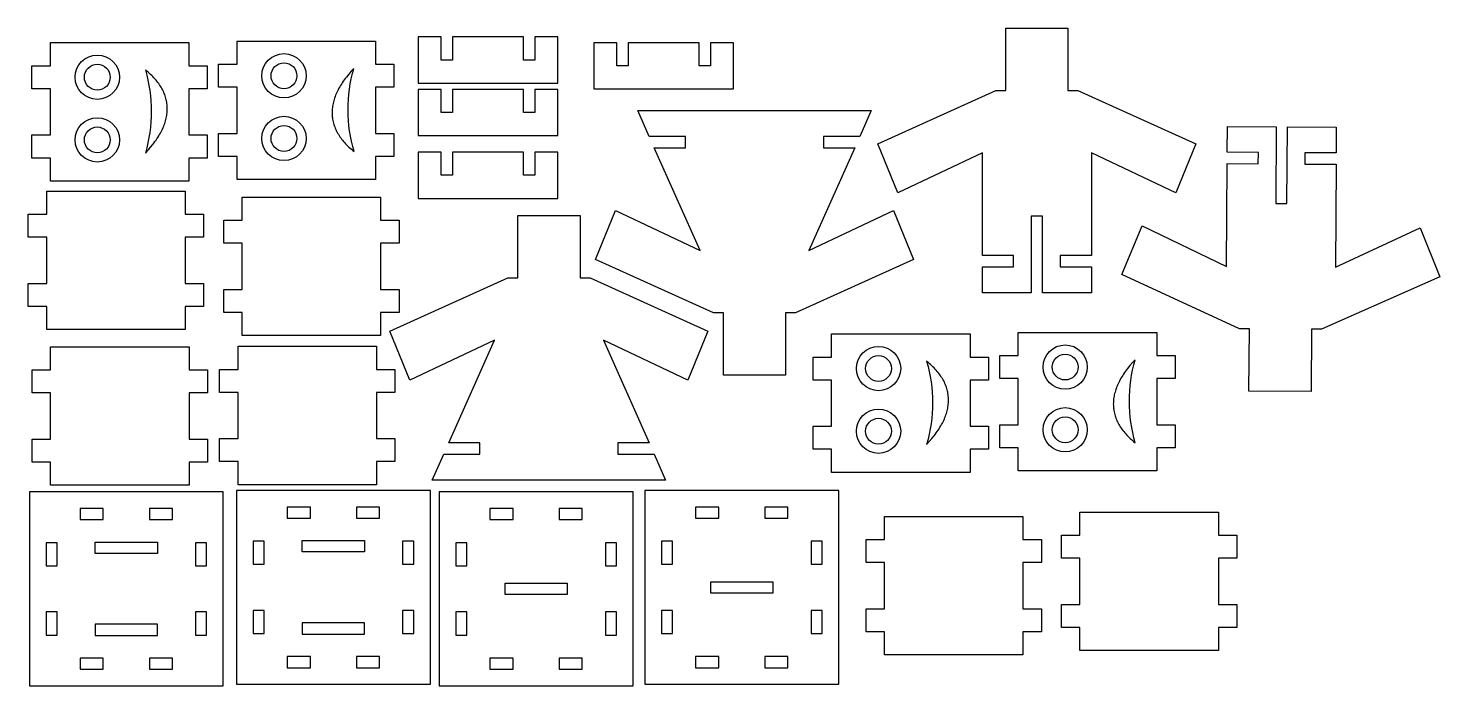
# Model space of a CAD drawing. Header units: millimetres. Extents: x -195 to 111, y -44 to 98.
import ezdxf

# ---------------------------------------------------------------- set-up
doc = ezdxf.new("R2010")
doc.units = ezdxf.units.MM
doc.header["$MEASUREMENT"] = 0
for name, color, linetype, true_color in [('engrave', 1, 'Continuous', 0xff0000), ('tagli esterni', 192, 'Continuous', 0x7d26cd), ('tagli interni', 96, 'Continuous', 0x007f00)]:
    doc.layers.add(name, color=color, linetype=linetype, true_color=true_color)

msp = doc.modelspace()

# ---------------------------------------------------------------- linework, layer by layer
at = {"layer": 'engrave'}
for points in [[(-169.46, 71.26), (-168.89, 71.88), (-168.35, 72.5), (-167.85, 73.11), (-167.62, 73.42), (-167.39, 73.73), (-167.17, 74.04), (-166.96, 74.34), (-166.77, 74.65), (-166.58, 74.95), (-166.4, 75.25), (-166.22, 75.56), (-166.06, 75.86), (-165.91, 76.16), (-165.77, 76.46), (-165.63, 76.76), (-165.51, 77.06), (-165.39, 77.36), (-165.28, 77.65), (-165.19, 77.95), (-165.1, 78.24), (-165.02, 78.54), (-164.95, 78.83), (-164.89, 79.12), (-164.84, 79.42), (-164.8, 79.71), (-164.77, 79.99), (-164.74, 80.28), (-164.73, 80.57), (-164.72, 80.86), (-164.73, 81.14), (-164.74, 81.42), (-164.77, 81.71), (-164.8, 81.99), (-164.84, 82.27), (-164.89, 82.54), (-164.95, 82.82), (-165.02, 83.1), (-165.1, 83.37), (-165.19, 83.65), (-165.28, 83.92), (-165.39, 84.19), (-165.51, 84.46), (-165.63, 84.72), (-165.77, 84.99), (-165.91, 85.25), (-166.06, 85.52), (-166.22, 85.78), (-166.4, 86.04), (-166.58, 86.3), (-166.77, 86.55), (-166.96, 86.81), (-167.17, 87.06), (-167.39, 87.32), (-167.62, 87.57), (-167.85, 87.81), (-168.1, 88.06), (-168.35, 88.31), (-168.62, 88.55), (-168.89, 88.79), (-169.17, 89.03), (-169.46, 89.27, -0.140361)], [(-124.31, 89.59), (-124.88, 88.97), (-125.41, 88.35), (-125.91, 87.73), (-126.15, 87.42), (-126.37, 87.11), (-126.59, 86.81), (-126.8, 86.5), (-126.99, 86.19), (-127.18, 85.89), (-127.36, 85.59), (-127.53, 85.28), (-127.69, 84.98), (-127.85, 84.68), (-127.99, 84.38), (-128.12, 84.08), (-128.25, 83.78), (-128.36, 83.48), (-128.47, 83.18), (-128.56, 82.89), (-128.65, 82.59), (-128.73, 82.3), (-128.79, 82), (-128.85, 81.71), (-128.9, 81.42), (-128.95, 81.13), (-128.98, 80.84), (-129, 80.55), (-129.01, 80.26), (-129.02, 79.98), (-129.01, 79.69), (-129, 79.41), (-128.97, 79.13), (-128.94, 78.85), (-128.9, 78.57), (-128.84, 78.29), (-128.78, 78.01), (-128.71, 77.74), (-128.63, 77.46), (-128.54, 77.19), (-128.45, 76.92), (-128.34, 76.65), (-128.22, 76.38), (-128.1, 76.11), (-127.96, 75.85), (-127.82, 75.58), (-127.66, 75.32), (-127.5, 75.06), (-127.33, 74.8), (-127.15, 74.54), (-126.96, 74.29), (-126.76, 74.03), (-126.55, 73.78), (-126.33, 73.53), (-126.1, 73.28), (-125.87, 73.03), (-125.62, 72.78), (-125.36, 72.54), (-125.1, 72.3), (-124.83, 72.06), (-124.54, 71.82), (-124.25, 71.58, -0.140361)], [(-0.19, 8.13), (0.38, 8.75), (0.92, 9.37), (1.42, 9.99), (1.65, 10.29), (1.88, 10.6), (2.1, 10.91), (2.3, 11.21), (2.5, 11.52), (2.69, 11.82), (2.87, 12.12), (3.05, 12.43), (3.21, 12.73), (3.36, 13.03), (3.5, 13.33), (3.64, 13.63), (3.76, 13.93), (3.88, 14.23), (3.99, 14.52), (4.08, 14.82), (4.17, 15.12), (4.25, 15.41), (4.32, 15.7), (4.38, 16), (4.43, 16.29), (4.47, 16.58), (4.5, 16.87), (4.53, 17.15), (4.54, 17.44), (4.55, 17.73), (4.54, 18.01), (4.53, 18.29), (4.5, 18.58), (4.47, 18.86), (4.43, 19.14), (4.38, 19.42), (4.32, 19.69), (4.25, 19.97), (4.17, 20.24), (4.08, 20.52), (3.99, 20.79), (3.88, 21.06), (3.76, 21.33), (3.64, 21.59), (3.5, 21.86), (3.36, 22.13), (3.21, 22.39), (3.05, 22.65), (2.87, 22.91), (2.69, 23.17), (2.5, 23.43), (2.3, 23.68), (2.1, 23.93), (1.88, 24.19), (1.65, 24.44), (1.42, 24.69), (1.17, 24.93), (0.92, 25.18), (0.65, 25.42), (0.38, 25.66), (0.1, 25.9), (-0.19, 26.14, -0.140361)], [(44.96, 26.46), (44.39, 25.84), (43.86, 25.22), (43.36, 24.6), (43.12, 24.29), (42.9, 23.98), (42.68, 23.68), (42.47, 23.37), (42.28, 23.07), (42.09, 22.76), (41.91, 22.46), (41.74, 22.15), (41.58, 21.85), (41.42, 21.55), (41.28, 21.25), (41.15, 20.95), (41.02, 20.65), (40.91, 20.35), (40.8, 20.05), (40.71, 19.76), (40.62, 19.46), (40.54, 19.17), (40.47, 18.87), (40.41, 18.58), (40.36, 18.29), (40.32, 18), (40.29, 17.71), (40.27, 17.42), (40.26, 17.14), (40.25, 16.85), (40.26, 16.57), (40.27, 16.28), (40.3, 16), (40.33, 15.72), (40.37, 15.44), (40.43, 15.16), (40.49, 14.88), (40.56, 14.61), (40.64, 14.33), (40.73, 14.06), (40.82, 13.79), (40.93, 13.52), (41.05, 13.25), (41.17, 12.98), (41.31, 12.72), (41.45, 12.45), (41.61, 12.19), (41.77, 11.93), (41.94, 11.67), (42.12, 11.41), (42.31, 11.16), (42.51, 10.9), (42.72, 10.65), (42.94, 10.4), (43.17, 10.15), (43.4, 9.9), (43.65, 9.66), (43.91, 9.41), (44.17, 9.17), (44.44, 8.93), (44.73, 8.69), (45.02, 8.45, -0.140361)]]:
    msp.add_lwpolyline(points, format="xyb", close=True, dxfattribs=at)
for centre in [(-179.89, 87.69), (-139.44, 88), (-179.89, 74.1), (-139.44, 74.42), (-10.62, 24.56), (29.82, 24.88), (-10.62, 10.97), (29.82, 11.29)]:
    msp.add_circle(centre, 4.8, dxfattribs=at)
at = {"layer": 'tagli esterni'}
for points in [[(58.12, 73.26), (53.79, 62.66), (35.49, 71.33), (35.49, 49.03), (28.73, 49.03), (28.73, 46.58), (35.49, 46.58), (35.49, 40.99), (24.91, 40.99), (24.91, 57.61), (22.46, 57.61), (22.46, 40.99), (11.89, 40.99), (11.89, 46.58), (18.64, 46.58), (18.64, 49.03), (11.89, 49.03), (11.89, 71.33), (-6.41, 62.66), (-10.75, 73.26), (14.78, 84.82), (16.94, 84.82), (16.94, 98.3), (30.43, 98.3), (30.43, 84.82), (32.6, 84.82)], [(-190.06, 65.18), (-190.06, 70.18), (-194.06, 70.18), (-194.06, 75.18), (-190.06, 75.18), (-190.06, 85.18), (-194.06, 85.18), (-194.06, 90.18), (-190.06, 90.18), (-190.06, 95.18), (-160.06, 95.18), (-160.06, 90.18), (-156.06, 90.18), (-156.06, 85.18), (-160.06, 85.18), (-160.06, 75.18), (-156.06, 75.18), (-156.06, 70.18), (-160.06, 70.18), (-160.06, 65.18)], [(-149.62, 65.5), (-149.62, 70.5), (-153.62, 70.5), (-153.62, 75.5), (-149.62, 75.5), (-149.62, 85.5), (-153.62, 85.5), (-153.62, 90.5), (-149.62, 90.5), (-149.62, 95.5), (-119.62, 95.5), (-119.62, 90.5), (-115.62, 90.5), (-115.62, 85.5), (-119.62, 85.5), (-119.62, 75.5), (-115.62, 75.5), (-115.62, 70.5), (-119.62, 70.5), (-119.62, 65.5)], [(-105.37, 96.41), (-110.37, 96.41), (-110.37, 86.41), (-80.12, 86.41), (-80.12, 96.41), (-85.12, 96.41), (-85.12, 91.41), (-87.57, 91.41), (-87.57, 96.41), (-102.92, 96.41), (-102.92, 91.41), (-105.37, 91.41)], [(-67.31, 95.14), (-72.31, 95.14), (-72.31, 85.14), (-42.06, 85.14), (-42.06, 95.14), (-47.06, 95.14), (-47.06, 90.14), (-49.51, 90.14), (-49.51, 95.14), (-64.86, 95.14), (-64.86, 90.14), (-67.31, 90.14)], [(-105.37, 85.03), (-110.37, 85.03), (-110.37, 75.03), (-80.12, 75.03), (-80.12, 85.03), (-85.12, 85.03), (-85.12, 80.03), (-87.57, 80.03), (-87.57, 85.03), (-102.92, 85.03), (-102.92, 80.03), (-105.37, 80.03)], [(42.12, 44.9), (46.52, 55.47), (64.76, 46.68), (64.91, 68.98), (71.66, 68.94), (71.68, 71.39), (64.92, 71.43), (64.96, 77.02), (75.53, 76.96), (75.43, 60.34), (77.88, 60.32), (77.98, 76.94), (88.56, 76.87), (88.52, 71.28), (81.77, 71.32), (81.76, 68.87), (88.51, 68.83), (88.36, 46.53), (106.72, 55.08), (110.99, 44.46), (85.39, 33.06), (83.22, 33.08), (83.13, 19.59), (69.65, 19.68), (69.73, 33.16), (67.57, 33.18)], [(-105.37, 71.43), (-110.37, 71.43), (-110.37, 61.43), (-80.12, 61.43), (-80.12, 71.43), (-85.12, 71.43), (-85.12, 66.43), (-87.57, 66.43), (-87.57, 71.43), (-102.92, 71.43), (-102.92, 66.43), (-105.37, 66.43)], [(-190.86, 32.99), (-190.86, 37.99), (-194.86, 37.99), (-194.86, 42.99), (-190.86, 42.99), (-190.86, 52.99), (-194.86, 52.99), (-194.86, 57.99), (-190.86, 57.99), (-190.86, 62.99), (-160.86, 62.99), (-160.86, 57.99), (-156.86, 57.99), (-156.86, 52.99), (-160.86, 52.99), (-160.86, 42.99), (-156.86, 42.99), (-156.86, 37.99), (-160.86, 37.99), (-160.86, 32.99)], [(-148.51, 31.72), (-148.51, 36.72), (-152.51, 36.72), (-152.51, 41.72), (-148.51, 41.72), (-148.51, 51.72), (-152.51, 51.72), (-152.51, 56.72), (-148.51, 56.72), (-148.51, 61.72), (-118.51, 61.72), (-118.51, 56.72), (-114.51, 56.72), (-114.51, 51.72), (-118.51, 51.72), (-118.51, 41.72), (-114.51, 41.72), (-114.51, 36.72), (-118.51, 36.72), (-118.51, 31.72)], [(-20.79, 2.05), (-20.79, 7.05), (-24.79, 7.05), (-24.79, 12.05), (-20.79, 12.05), (-20.79, 22.05), (-24.79, 22.05), (-24.79, 27.05), (-20.79, 27.05), (-20.79, 32.05), (9.21, 32.05), (9.21, 27.05), (13.21, 27.05), (13.21, 22.05), (9.21, 22.05), (9.21, 12.05), (13.21, 12.05), (13.21, 7.05), (9.21, 7.05), (9.21, 2.05)], [(19.65, 2.37), (19.65, 7.37), (15.65, 7.37), (15.65, 12.37), (19.65, 12.37), (19.65, 22.37), (15.65, 22.37), (15.65, 27.37), (19.65, 27.37), (19.65, 32.37), (49.65, 32.37), (49.65, 27.37), (53.65, 27.37), (53.65, 22.37), (49.65, 22.37), (49.65, 12.37), (53.65, 12.37), (53.65, 7.37), (49.65, 7.37), (49.65, 2.37)], [(-190, -0.74), (-190, 4.26), (-194, 4.26), (-194, 9.26), (-190, 9.26), (-190, 19.26), (-194, 19.26), (-194, 24.26), (-190, 24.26), (-190, 29.26), (-160, 29.26), (-160, 24.26), (-156, 24.26), (-156, 19.26), (-160, 19.26), (-160, 9.26), (-156, 9.26), (-156, 4.26), (-160, 4.26), (-160, -0.74)], [(-149.39, -0.62), (-149.39, 4.38), (-153.39, 4.38), (-153.39, 9.38), (-149.39, 9.38), (-149.39, 19.38), (-153.39, 19.38), (-153.39, 24.38), (-149.39, 24.38), (-149.39, 29.38), (-119.39, 29.38), (-119.39, 24.38), (-115.39, 24.38), (-115.39, 19.38), (-119.39, 19.38), (-119.39, 9.38), (-115.39, 9.38), (-115.39, 4.38), (-119.39, 4.38), (-119.39, -0.62)], [(-194.6, -44.19), (-152.6, -44.19), (-152.6, -2.19), (-194.6, -2.19)], [(-149.73, -43.87), (-107.73, -43.87), (-107.73, -1.87), (-149.73, -1.87)], [(-105.81, -44.19), (-63.81, -44.19), (-63.81, -2.19), (-105.81, -2.19)], [(-61.25, -43.87), (-19.25, -43.87), (-19.25, -1.87), (-61.25, -1.87)], [(-9.32, -37.48), (-9.32, -32.48), (-13.32, -32.48), (-13.32, -27.48), (-9.32, -27.48), (-9.32, -17.48), (-13.32, -17.48), (-13.32, -12.48), (-9.32, -12.48), (-9.32, -7.48), (20.68, -7.48), (20.68, -12.48), (24.68, -12.48), (24.68, -17.48), (20.68, -17.48), (20.68, -27.48), (24.68, -27.48), (24.68, -32.48), (20.68, -32.48), (20.68, -37.48)], [(33.03, -36.54), (33.03, -31.54), (29.03, -31.54), (29.03, -26.54), (33.03, -26.54), (33.03, -16.54), (29.03, -16.54), (29.03, -11.54), (33.03, -11.54), (33.03, -6.54), (63.03, -6.54), (63.03, -11.54), (67.03, -11.54), (67.03, -16.54), (63.03, -16.54), (63.03, -26.54), (67.03, -26.54), (67.03, -31.54), (63.03, -31.54), (63.03, -36.54)]]:
    msp.add_lwpolyline(points, close=True, dxfattribs=at)
for points in [[(-42.06, 80.45), (-12.2, 80.45), (-14.69, 74.86), (-22.53, 74.86), (-22.53, 72.41), (-15.78, 72.41), (-25.69, 50.11), (-7.39, 58.78), (-3.05, 48.18), (-28.58, 36.62), (-30.74, 36.62), (-30.74, 23.14), (-44.23, 23.14), (-44.23, 36.62), (-46.4, 36.62), (-71.92, 48.18), (-67.59, 58.78), (-49.29, 50.11), (-59.2, 72.41), (-52.45, 72.41), (-52.45, 74.86), (-60.29, 74.86), (-62.77, 80.45), (-32.91, 80.45)], [(-77.47, 0.39), (-107.33, 0.39), (-104.84, 5.98), (-97, 5.98), (-97, 8.43), (-103.75, 8.43), (-93.84, 30.73), (-112.14, 22.06), (-116.48, 32.65), (-90.95, 44.21), (-88.78, 44.21), (-88.78, 57.7), (-75.3, 57.7), (-75.3, 44.21), (-73.13, 44.21), (-47.61, 32.65), (-51.94, 22.06), (-70.24, 30.73), (-60.33, 8.43), (-67.08, 8.43), (-67.08, 5.98), (-59.24, 5.98), (-56.76, 0.39), (-86.62, 0.39)]]:
    msp.add_lwpolyline(points, dxfattribs=at)
at = {"layer": 'tagli interni'}
for points in [[(-178.6, -8.19), (-178.6, -5.79), (-183.6, -5.79), (-183.6, -8.19)], [(-163.6, -8.19), (-163.6, -5.79), (-168.6, -5.79), (-168.6, -8.19)], [(-133.73, -7.87), (-133.73, -5.47), (-138.73, -5.47), (-138.73, -7.87)], [(-118.73, -7.87), (-118.73, -5.47), (-123.73, -5.47), (-123.73, -7.87)], [(-89.81, -8.19), (-89.81, -5.79), (-94.81, -5.79), (-94.81, -8.19)], [(-74.81, -8.19), (-74.81, -5.79), (-79.81, -5.79), (-79.81, -8.19)], [(-45.25, -7.87), (-45.25, -5.47), (-50.25, -5.47), (-50.25, -7.87)], [(-30.25, -7.87), (-30.25, -5.47), (-35.25, -5.47), (-35.25, -7.87)], [(-191, -18.19), (-188.6, -18.19), (-188.6, -13.19), (-191, -13.19)], [(-180.34, -15.51), (-180.34, -13.06), (-166.86, -13.06), (-166.86, -15.51)], [(-158.6, -18.19), (-156.2, -18.19), (-156.2, -13.19), (-158.6, -13.19)], [(-146.13, -17.87), (-143.73, -17.87), (-143.73, -12.87), (-146.13, -12.87)], [(-135.47, -15.19), (-135.47, -12.74), (-121.99, -12.74), (-121.99, -15.19)], [(-113.73, -17.87), (-111.33, -17.87), (-111.33, -12.87), (-113.73, -12.87)], [(-102.21, -18.19), (-99.81, -18.19), (-99.81, -13.19), (-102.21, -13.19)], [(-69.81, -18.19), (-67.41, -18.19), (-67.41, -13.19), (-69.81, -13.19)], [(-57.65, -17.87), (-55.25, -17.87), (-55.25, -12.87), (-57.65, -12.87)], [(-25.25, -17.87), (-22.85, -17.87), (-22.85, -12.87), (-25.25, -12.87)], [(-91.55, -24.41), (-91.55, -21.96), (-78.06, -21.96), (-78.06, -24.41)], [(-46.99, -24.09), (-46.99, -21.64), (-33.51, -21.64), (-33.51, -24.09)], [(-191, -33.19), (-188.6, -33.19), (-188.6, -28.19), (-191, -28.19)], [(-158.6, -33.19), (-156.2, -33.19), (-156.2, -28.19), (-158.6, -28.19)], [(-146.13, -32.87), (-143.73, -32.87), (-143.73, -27.87), (-146.13, -27.87)], [(-135.47, -30.55), (-135.47, -33), (-121.99, -33), (-121.99, -30.55)], [(-113.73, -32.87), (-111.33, -32.87), (-111.33, -27.87), (-113.73, -27.87)], [(-102.21, -33.19), (-99.81, -33.19), (-99.81, -28.19), (-102.21, -28.19)], [(-69.81, -33.19), (-67.41, -33.19), (-67.41, -28.19), (-69.81, -28.19)], [(-57.65, -32.87), (-55.25, -32.87), (-55.25, -27.87), (-57.65, -27.87)], [(-25.25, -32.87), (-22.85, -32.87), (-22.85, -27.87), (-25.25, -27.87)], [(-180.34, -30.86), (-180.34, -33.31), (-166.86, -33.31), (-166.86, -30.86)], [(-178.6, -40.59), (-178.6, -38.19), (-183.6, -38.19), (-183.6, -40.59)], [(-163.6, -40.59), (-163.6, -38.19), (-168.6, -38.19), (-168.6, -40.59)], [(-133.73, -40.27), (-133.73, -37.87), (-138.73, -37.87), (-138.73, -40.27)], [(-118.73, -40.27), (-118.73, -37.87), (-123.73, -37.87), (-123.73, -40.27)], [(-89.81, -40.59), (-89.81, -38.19), (-94.81, -38.19), (-94.81, -40.59)], [(-74.81, -40.59), (-74.81, -38.19), (-79.81, -38.19), (-79.81, -40.59)], [(-45.25, -40.27), (-45.25, -37.87), (-50.25, -37.87), (-50.25, -40.27)], [(-30.25, -40.27), (-30.25, -37.87), (-35.25, -37.87), (-35.25, -40.27)]]:
    msp.add_lwpolyline(points, close=True, dxfattribs=at)
for centre in [(-179.89, 87.69), (-139.44, 88), (-179.89, 74.1), (-139.44, 74.42), (29.82, 24.88), (-10.62, 24.56), (-10.62, 10.97), (29.82, 11.29)]:
    msp.add_circle(centre, 2.8, dxfattribs=at)

doc.saveas('drawing.dxf')
